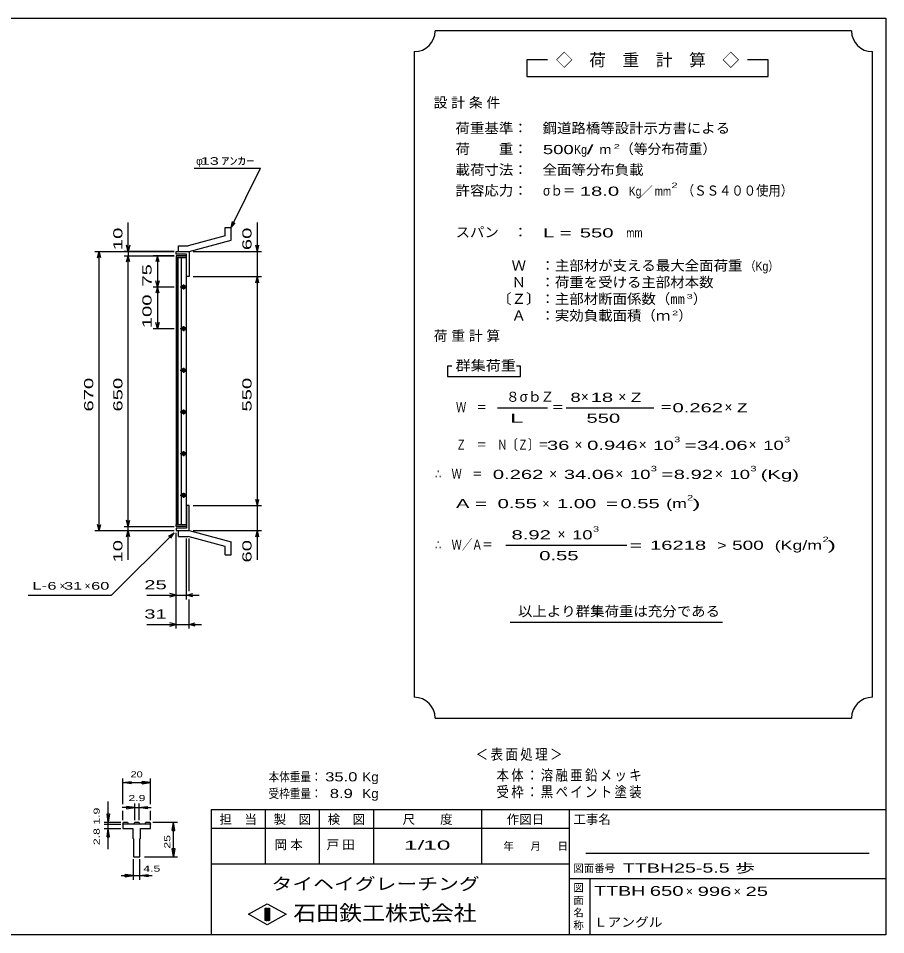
# Model space of a CAD drawing. Units: millimetres, scale not verified. Extents: x -1820 to 1731, y -1282 to 1054.
# Drawn here: x -352 to 1731, y -1146 to 1054 of the extents above; entities that cross this region are included whole.
import ezdxf
from ezdxf.enums import TextEntityAlignment as Align

# ---------------------------------------------------------------- set-up
doc = ezdxf.new("R2010")
doc.units = ezdxf.units.MM
doc.header["$LTSCALE"] = 10
for name, color, linetype, lineweight in [('0_2', 150, 'Continuous', 25), ('16', 3, 'Continuous', 25), ('19', 6, 'Continuous', 25), ('22', 2, 'Continuous', 25), ('32', 4, 'Continuous', 25)]:
    doc.layers.add(name, color=color, linetype=linetype, lineweight=lineweight)
doc.styles.add('ベクトル', font='')
doc.styles.get('ベクトル').set_extended_font_data('ベクトル')

msp = doc.modelspace()

# ---------------------------------------------------------------- linework, layer by layer
at = {"layer": '0_2'}
for p, q in [((-1729, 1053.5), (1731, 1053.5)), ((1731, 1053.5), (1731, -1146.5)), ((1731, -846.5), (111, -846.5)), ((111, -846.5), (111, -1146.5)), ((241, -846.5), (241, -976.5)), ((371, -976.5), (371, -846.5)), ((501, -846.5), (501, -976.5)), ((761, -976.5), (761, -846.5)), ((971, -846.5), (971, -1146.5)), ((971, -891.5), (111, -891.5)), ((1691, -951.5), (1011, -951.5)), ((111, -976.5), (971, -976.5)), ((971, -1011.5), (1731, -1011.5)), ((1021, -1146.5), (1021, -1011.5)), ((201, -1097.5), (246, -1072.5)), ((246, -1072.5), (291, -1097.5)), ((246, -1122.5), (201, -1097.5)), ((241, -1082.5), (251, -1082.5)), ((241, -1112.5), (241, -1082.5)), ((241, -1082.5), (243, -1082.5)), ((243, -1082.5), (243, -1112.5)), ((245, -1112.5), (245, -1082.5)), ((245, -1082.5), (247, -1082.5)), ((291, -1097.5), (246, -1122.5)), ((247, -1082.5), (247, -1112.5)), ((249, -1112.5), (249, -1082.5)), ((249, -1082.5), (251, -1082.5)), ((251, -1082.5), (251, -1112.5)), ((251, -1082.5), (251, -1112.5)), ((251, -1112.5), (241, -1112.5)), ((243, -1112.5), (245, -1112.5)), ((247, -1112.5), (249, -1112.5)), ((1731, -1146.5), (-1729, -1146.5))]:
    msp.add_line(p, q, dxfattribs=at)
at = {"layer": '16'}
for p, q in [((52, 483.5), (27, 483.5)), ((27, 483.5), (27, 479)), ((27, 479), (52, 479)), ((27, 479), (27, -162)), ((52, 479), (27, 479)), ((28.5, 479), (28.5, -162)), ((31.5, -162), (31.5, 479)), ((39, 479), (39, -162)), ((52, 479), (52, 483.5)), ((52, -162), (52, 479)), ((37, 408.5), (53, 408.5)), ((47, 411.5), (43, 411.5)), ((43, 405.5), (47, 405.5)), ((45, 414.5), (45, 402.5)), ((37, 308.5), (53, 308.5)), ((47, 311.5), (43, 311.5)), ((45, 314.5), (45, 302.5)), ((43, 305.5), (47, 305.5)), ((37, 208.5), (53, 208.5)), ((47, 211.5), (43, 211.5)), ((43, 205.5), (47, 205.5)), ((45, 214.5), (45, 202.5)), ((47, 111.5), (43, 111.5)), ((45, 114.5), (45, 102.5)), ((37, 108.5), (53, 108.5)), ((43, 105.5), (47, 105.5)), ((37, 8.5), (53, 8.5)), ((47, 11.5), (43, 11.5)), ((43, 5.5), (47, 5.5)), ((45, 14.5), (45, 2.5)), ((45, -85.5), (45, -97.5)), ((37, -91.5), (53, -91.5)), ((47, -88.5), (43, -88.5)), ((43, -94.5), (47, -94.5)), ((27, -162), (52, -162)), ((27, -166.5), (27, -162)), ((27, -162), (52, -162)), ((52, -166.5), (27, -166.5)), ((52, -162), (52, -166.5))]:
    msp.add_line(p, q, dxfattribs=at)
for centre, radius, start, end in [((43, 408.5), 3, 90, 270), ((45, 408.5), 4, 46.6, 133.4), ((45, 408.5), 4, 226.6, 313.4), ((47, 408.5), 3, 270, 90), ((43, 308.5), 3, 90, 270), ((45, 308.5), 4, 46.6, 133.4), ((47, 308.5), 3, 270, 90), ((45, 308.5), 4, 226.6, 313.4), ((43, 208.5), 3, 90, 270), ((45, 208.5), 4, 46.6, 133.4), ((45, 208.5), 4, 226.6, 313.4), ((47, 208.5), 3, 270, 90), ((43, 108.5), 3, 90, 270), ((45, 108.5), 4, 46.6, 133.4), ((47, 108.5), 3, 270, 90), ((45, 108.5), 4, 226.6, 313.4), ((43, 8.5), 3, 90, 270), ((45, 8.5), 4, 46.6, 133.4), ((45, 8.5), 4, 226.6, 313.4), ((47, 8.5), 3, 270, 90), ((45, -91.5), 4, 46.6, 133.4), ((43, -91.5), 3, 90, 270), ((45, -91.5), 4, 226.6, 313.4), ((47, -91.5), 3, 270, 90)]:
    msp.add_arc(centre, radius, start, end, dxfattribs=at)
at = {"layer": '19'}
for p, q in [((145, 551.5), (159, 551.5)), ((145, 531.5), (145, 551.5)), ((159, 520.5), (159, 551.5)), ((145, 531.5), (56, 507.5)), ((33, 507.5), (56, 507.5)), ((33, 493.5), (33, 507.5)), ((58, 493.5), (159, 520.5)), ((27, 487.5), (27, 493.5)), ((27, 493.5), (57, 493.5)), ((52, 487.5), (27, 487.5)), ((33, 493.5), (58, 493.5)), ((52, 433.5), (52, 487.5)), ((57, 493.5), (58, 492.5)), ((58, 492.5), (58, 433.5)), ((58, 433.5), (52, 433.5)), ((58, -116.5), (52, -116.5)), ((52, -116.5), (52, -170.5)), ((58, -175.5), (58, -116.5)), ((27, -170.5), (27, -176.5)), ((52, -170.5), (27, -170.5)), ((57, -176.5), (58, -175.5)), ((27, -176.5), (57, -176.5)), ((33, -176.5), (58, -176.5)), ((33, -190.5), (33, -176.5)), ((33, -190.5), (56, -190.5)), ((145, -214.5), (56, -190.5)), ((58, -176.5), (159, -203.5)), ((145, -234.5), (145, -214.5)), ((159, -234.5), (159, -203.5)), ((145, -234.5), (159, -234.5))]:
    msp.add_line(p, q, dxfattribs=at)
at = {"layer": '22', "color": 4}
for p, q in [((1649, 1023.5), (649, 1023.5)), ((599, 973.5), (599, -576.5)), ((1699, -576.5), (1699, 973.5)), ((919, 953.5), (869, 953.5)), ((869, 953.5), (869, 913.5)), ((1449, 953.5), (1399, 953.5)), ((1449, 913.5), (1449, 953.5)), ((869, 913.5), (1449, 913.5)), ((70, 693.5), (230, 693.5)), ((159, 551.5), (230, 693.5)), ((-88, 493.5), (-88, 563.5)), ((159, 551.5), (162, 566.1)), ((159, 551.5), (169, 562.5)), ((222, 493.5), (222, 563.5)), ((-88, 493.5), (-92, 508.5)), ((-84, 508.5), (-88, 493.5)), ((222, 493.5), (218, 508.5)), ((222, 493.5), (226, 508.5)), ((-168, 493.5), (22, 493.5)), ((-162, 478.5), (-158, 493.5)), ((-154, 478.5), (-158, 493.5)), ((-158, -176.5), (-158, 493.5)), ((22, 493.5), (-98, 493.5)), ((-88, 493.5), (-88, 483.5)), ((68, 493.5), (232, 493.5)), ((222, 433.5), (222, 493.5)), ((-98, 483.5), (22, 483.5)), ((-92, 468.5), (-88, 483.5)), ((-84, 468.5), (-88, 483.5)), ((-88, -166.5), (-88, 483.5)), ((22, 483.5), (-28, 483.5)), ((-18, 483.5), (-22, 468.5)), ((-14, 468.5), (-18, 483.5)), ((-18, 483.5), (-18, 408.5)), ((-18, 408.5), (-22, 423.5)), ((-14, 423.5), (-18, 408.5)), ((68, 433.5), (232, 433.5)), ((218, 418.5), (222, 433.5)), ((226, 418.5), (222, 433.5)), ((222, -116.5), (222, 433.5)), ((-28, 408.5), (22, 408.5)), ((-18, 408.5), (-22, 393.5)), ((-14, 393.5), (-18, 408.5)), ((-18, 408.5), (-18, 308.5)), ((-28, 308.5), (22, 308.5)), ((-18, 308.5), (-22, 323.5)), ((-14, 323.5), (-18, 308.5)), ((689, 218.5), (679, 218.5)), ((679, 218.5), (679, 193.5)), ((854, 218.5), (844, 218.5)), ((854, 193.5), (854, 218.5)), ((679, 193.5), (854, 193.5)), ((799, 118.5), (919, 118.5)), ((964, 118.5), (1174, 118.5)), ((222, -116.5), (218, -101.5)), ((222, -116.5), (226, -101.5)), ((68, -116.5), (232, -116.5)), ((222, -176.5), (222, -116.5)), ((-88, -166.5), (-92, -151.5)), ((-88, -166.5), (-84, -151.5)), ((-158, -176.5), (-162, -161.5)), ((-158, -176.5), (-154, -161.5)), ((-98, -166.5), (22, -166.5)), ((-88, -176.5), (-88, -166.5)), ((-168, -176.5), (22, -176.5)), ((-128, -331.5), (22, -181.5)), ((-98, -176.5), (22, -176.5)), ((-92, -191.5), (-88, -176.5)), ((-84, -191.5), (-88, -176.5)), ((-88, -246.5), (-88, -176.5)), ((9, -189.5), (22, -181.5)), ((14, -194.5), (22, -181.5)), ((27, -341.5), (27, -181.5)), ((27, -411.5), (27, -181.5)), ((52, -341.5), (52, -195.5)), ((58, -321.5), (58, -195.5)), ((68, -176.5), (232, -176.5)), ((218, -191.5), (222, -176.5)), ((226, -191.5), (222, -176.5)), ((222, -246.5), (222, -176.5)), ((819, -211.5), (1109, -211.5)), ((27, -331.5), (12, -327.5)), ((52, -331.5), (67, -327.5)), ((-328, -331.5), (-128, -331.5)), ((-43, -331.5), (27, -331.5)), ((12, -335.5), (27, -331.5)), ((27, -331.5), (52, -331.5)), ((67, -335.5), (52, -331.5)), ((52, -331.5), (82, -331.5)), ((58, -411.5), (58, -341.5)), ((-43, -401.5), (27, -401.5)), ((27, -401.5), (12, -397.5)), ((12, -405.5), (27, -401.5)), ((27, -401.5), (58, -401.5)), ((58, -401.5), (73, -397.5)), ((73, -405.5), (58, -401.5)), ((58, -401.5), (88, -401.5)), ((829, -396.5), (1339, -396.5)), ((649, -626.5), (1649, -626.5))]:
    msp.add_line(p, q, dxfattribs=at)
for centre, start, end in [((599, 1023.5), 270, 0), ((1699, 1023.5), 180, 270), ((599, -626.5), 0, 90), ((1699, -626.5), 90, 180)]:
    msp.add_arc(centre, 50, start, end, dxfattribs=at)
at = {"layer": '32'}
for p, q in [((-101, -833.5), (-101, -771.5)), ((-101, -781.5), (-81, -778.5)), ((-81, -784.5), (-101, -781.5)), ((-101, -781.5), (-34.33, -781.5)), ((-81, -784.5), (-81, -778.5)), ((-34.33, -781.5), (-54.33, -778.5)), ((-54.33, -784.5), (-54.33, -778.5)), ((-54.33, -784.5), (-34.33, -781.5)), ((-34.33, -833.5), (-34.33, -771.5)), ((-136, -876.5), (-136, -826.5)), ((-72.5, -871.5), (-72.5, -831.5)), ((-62.83, -831.5), (-62.83, -871.5)), ((-136, -876.5), (-139, -856.5)), ((-139, -856.5), (-133, -856.5)), ((-133, -856.5), (-136, -876.5)), ((-72.5, -841.5), (-102.5, -841.5)), ((-101, -871.5), (-101, -849.5)), ((-72.5, -841.5), (-92.5, -838.5)), ((-92.5, -838.5), (-92.5, -844.5)), ((-92.5, -844.5), (-72.5, -841.5)), ((-72.5, -841.5), (-62.83, -841.5)), ((-62.83, -841.5), (-42.83, -838.5)), ((-42.83, -844.5), (-62.83, -841.5)), ((-62.83, -841.5), (-32.83, -841.5)), ((-42.83, -838.5), (-42.83, -844.5)), ((-34.33, -871.5), (-34.33, -849.5)), ((-146, -876.5), (-106, -876.5)), ((-136, -891.5), (-136, -876.5)), ((-101, -881.5), (-99.33, -876.5)), ((-99.33, -876.5), (-89.67, -876.5)), ((-89.67, -876.5), (-88, -881.5)), ((-74.17, -881.5), (-72.5, -876.5)), ((-72.5, -876.5), (-62.83, -876.5)), ((-62.83, -876.5), (-61.17, -881.5)), ((-47.33, -881.5), (-45.67, -876.5)), ((-45.67, -876.5), (-36, -876.5)), ((-36, -876.5), (-34.33, -881.5)), ((-29.33, -876.5), (30.67, -876.5)), ((17.67, -896.5), (20.67, -876.5)), ((23.67, -896.5), (20.67, -876.5)), ((20.67, -959.83), (20.67, -876.5)), ((-146, -881.5), (-106, -881.5)), ((-146, -891.5), (-106, -891.5)), ((-139, -911.5), (-136, -891.5)), ((-133, -911.5), (-136, -891.5)), ((-136, -941.5), (-136, -891.5)), ((-101, -881.5), (-101, -891.5)), ((-34.33, -881.5), (-101, -881.5)), ((-101, -891.5), (-76.83, -891.5)), ((-76.83, -891.5), (-76.83, -914.83)), ((-58.5, -914.83), (-58.5, -891.5)), ((-58.5, -891.5), (-34.33, -891.5)), ((-34.33, -891.5), (-34.33, -881.5)), ((17.67, -896.5), (23.67, -896.5)), ((-139, -911.5), (-133, -911.5)), ((-76.83, -914.83), (-75.17, -916.5)), ((-75.17, -916.5), (-75.17, -959.83)), ((-60.17, -916.5), (-58.5, -914.83)), ((-60.17, -959.83), (-60.17, -916.5)), ((20.67, -959.83), (17.67, -939.83)), ((17.67, -939.83), (23.67, -939.83)), ((23.67, -939.83), (20.67, -959.83)), ((-75.17, -959.83), (-60.17, -959.83)), ((-75.17, -1014.83), (-75.17, -964.83)), ((-60.17, -1014.83), (-60.17, -964.83)), ((-49.33, -959.83), (30.67, -959.83)), ((-105.17, -1004.83), (-75.17, -1004.83)), ((-75.17, -1004.83), (-95.17, -1001.83)), ((-95.17, -1007.83), (-95.17, -1001.83)), ((-95.17, -1007.83), (-75.17, -1004.83)), ((-75.17, -1004.83), (-60.17, -1004.83)), ((-60.17, -1004.83), (-40.17, -1001.83)), ((-40.17, -1007.83), (-60.17, -1004.83)), ((-60.17, -1004.83), (-30.17, -1004.83)), ((-40.17, -1007.83), (-40.17, -1001.83))]:
    msp.add_line(p, q, dxfattribs=at)
msp.add_circle((-136, -881.5), 1, dxfattribs=at)

# ---------------------------------------------------------------- texts
at = {"layer": '0_2', "style": 'ベクトル'}
for s, height, p in [('担\u3000当', 21.99, (131, -869.5)), ('製\u3000図', 21.99, (261, -869.5)), ('検\u3000図', 21.99, (391, -869.5)), ('尺\u3000\u3000度', 21.99, (571, -869.5)), ('作図日', 21.99, (821, -869.5)), ('工事名', 21.99, (981, -869.5)), ('年', 18.33, (813, -934)), ('月', 18.33, (878, -934)), ('日', 18.33, (943, -934)), ('図面番号', 18.33, (981, -987)), ('図', 18.33, (981, -1034)), ('面', 18.33, (981, -1064)), ('名', 18.33, (981, -1094)), ('称', 18.33, (981, -1124))]:
    msp.add_text(s, height=height, dxfattribs=at).set_placement(p, align=Align.MIDDLE_LEFT)
at = {"layer": '0_2', "color": 222, "style": 'ベクトル'}
for s, height, width, p in [('タイヘイグレーチング', 29.33, 1.25, (256, -1024.5)), ('石田鉄工株式会社', 36.66, 1.1, (308.5, -1094.5))]:
    msp.add_text(s, height=height, dxfattribs=dict(at, width=width)).set_placement(p, align=Align.MIDDLE_LEFT)
at = {"layer": '22', "style": 'ベクトル'}
for s, height, p in [('◇\u3000荷\u3000重\u3000計\u3000算\u3000◇', 29.33, (939, 953.5)), ('（等分布荷重）', 24.19, (1093, 740)), ('φ', 18.33, (75, 711)), ('／', 21.99, (1141.5, 638.5)), ('）', 24.19, (1268, 380)), ('）', 24.19, (1233, 340)), ('８', 24.19, (819, 145)), ('σｂ', 24.19, (852, 145)), ('Ｚ', 24.19, (902, 145)), ('×', 24.19, (999, 145)), ('×', 24.19, (1089, 145)), ('×', 24.19, (1344, 120)), ('×', 24.19, (984, 30)), ('×', 24.19, (1138, 30)), ('×', 24.19, (1402, 30)), ('×', 24.19, (923, -40)), ('×', 24.19, (1082, -40)), ('×', 24.19, (1321, -40)), ('×', 21.99, (906.5, -111.5)), ('×', 24.19, (943, -185)), ('×', 18.33, (-253, -309)), ('×', 18.33, (-193, -309)), ('×', 21.99, (1251, -1042.5)), ('×', 21.99, (1366, -1042.5))]:
    msp.add_text(s, height=height, dxfattribs=at).set_placement(p, align=Align.MIDDLE_LEFT)
for s, height, width, p in [('荷重基準：\u3000', 24.19, 1.05, (698, 790)), ('鋼道路橋等設計示方書による', 24.19, 1.05, (907, 790)), ('荷\u3000\u3000重：\u3000', 24.19, 1.05, (698, 740)), ('500', 21.99, 1.5, (908, 738.5)), ('Kg', 21.99, 0.85, (983, 738.5)), ('/', 21.99, 2, (1013, 738.5)), ('2', 11, 1.8, (1078, 746)), ('m', 21.99, 1.2, (1043, 738.5)), (' 13 ', 18.33, 1.6, (75, 711)), ('ｱﾝｶｰ', 18.33, 1.6, (135, 711)), ('載荷寸法：\u3000', 24.19, 1.05, (698, 690)), ('全面等分布負載', 24.19, 1.05, (907, 690)), ('許容応力：\u3000', 24.19, 1.05, (698, 640)), ('σｂ＝', 24.19, 0.9, (908, 640)), (' 18.0', 21.99, 1.65, (983, 638.5)), ('Kg', 21.99, 0.85, (1114, 638.5)), ('mm', 21.99, 0.8, (1176.5, 638.5)), ('2', 13.2, 1.5, (1216.5, 652.5)), ('（ＳＳ４００使用）', 24.19, 0.9, (1241.5, 640)), ('スパン\u3000：\u3000', 24.19, 1.05, (698, 540)), ('L =', 21.99, 1.65, (908, 538.5)), (' 550 ', 21.99, 1.65, (983, 538.5)), ('mm', 21.99, 0.8, (1108, 538.5)), ('\u3000Ｗ\u3000：主部材が支える最大全面荷重', 24.19, 1.05, (798, 460)), ('（Kg）', 21.99, 0.85, (1393, 458.5)), ('\u3000Ｎ\u3000：荷重を受ける主部材本数', 24.19, 1.05, (798, 420)), ('〔Ｚ〕：主部材断面係数（㎜', 24.19, 1.05, (798, 380)), ('3', 11, 1.8, (1253, 386)), ('\u3000Ａ\u3000：実効負載面積（ｍ', 24.19, 1.05, (798, 340)), ('2', 11, 1.8, (1218, 346)), ('群集荷重', 24.19, 1.1, (698, 220)), ('8', 21.99, 1.5, (974, 143.5)), (' 18 ', 21.99, 1.65, (1009, 143.5)), ('Z', 21.99, 1.4, (1119, 143.5)), ('Ｗ\u3000＝', 24.19, 0.75, (699, 120)), ('＝', 24.19, 0.9, (929, 120)), ('＝', 24.19, 0.9, (1189, 120)), ('0.262', 21.99, 1.65, (1219, 118.5)), ('Z', 21.99, 1.4, (1374, 118.5)), (' 550 ', 21.99, 1.65, (999, 93.5)), ('Ｚ\u3000＝\u3000Ｎ〔Ｚ〕＝', 24.19, 0.75, (699, 30)), ('3', 13.2, 1.5, (1223, 42.5)), ('3', 13.2, 1.5, (1487, 42.5)), (' 36 ', 21.99, 1.65, (904, 28.5)), ('0.946', 21.99, 1.65, (1014, 28.5)), ('10', 21.99, 1.5, (1173, 28.5)), ('=', 21.99, 1.7, (1248, 28.5)), ('34.06', 21.99, 1.65, (1278, 28.5)), ('10', 21.99, 1.5, (1437, 28.5)), ('3', 13.2, 1.5, (1167, -27.5)), ('3', 13.2, 1.5, (1406, -27.5)), ('∴\u3000Ｗ\u3000＝', 24.19, 0.75, (649, -40)), (' 0.262', 21.99, 1.65, (774, -41.5)), ('34.06', 21.99, 1.65, (958, -41.5)), ('10', 21.99, 1.5, (1117, -41.5)), ('=', 21.99, 1.7, (1192, -41.5)), ('8.92', 21.99, 1.65, (1222, -41.5)), ('10', 21.99, 1.5, (1356, -41.5)), ('(Kg)', 21.99, 1.65, (1431, -41.5)), ('A = ', 21.99, 1.65, (699, -111.5)), ('0.55', 21.99, 1.65, (799, -111.5)), ('1.00', 21.99, 1.65, (941.5, -111.5)), ('=', 21.99, 1.7, (1059, -111.5)), ('0.55', 21.99, 1.65, (1094, -111.5)), ('(m', 21.99, 1.45, (1204, -111.5)), ('2', 13.2, 1.5, (1254, -97.5)), (')', 21.99, 2, (1266.5, -111.5)), (' 8.92', 21.99, 1.65, (819, -186.5)), ('10', 21.99, 1.5, (978, -186.5)), ('3', 13.2, 1.5, (1028, -172.5)), ('∴\u3000Ｗ／Ａ＝', 24.19, 0.75, (649, -210)), ('2', 13.2, 1.5, (1579.5, -197.5)), ('=', 21.99, 1.7, (1116.5, -211.5)), (' 16218 ', 21.99, 1.65, (1151.5, -211.5)), ('>', 21.99, 1.3, (1326.5, -211.5)), (' 500 ', 21.99, 1.55, (1349.5, -211.5)), ('(Kg/m', 21.99, 1.45, (1464.5, -211.5)), (')', 21.99, 2, (1592, -211.5)), ('0.55', 21.99, 1.65, (899, -236.5)), ('L-', 18.33, 1.6, (-318, -309)), (' 6 ', 18.33, 1.6, (-293, -309)), (' 31 ', 18.33, 1.6, (-253, -309)), (' 60 ', 18.33, 1.6, (-188, -309)), (' 25 ', 21.99, 1.65, (-63, -306.5)), (' 31 ', 21.99, 1.65, (-63, -376.5)), ('以上より群集荷重は充分である', 24.19, 1.05, (848, -370)), ('本体重量：', 21.99, 0.85, (249, -767.5)), (' 35.0', 21.99, 1.35, (374, -767.5)), ('Kg', 21.99, 1.1, (474, -767.5)), ('受枠重量：', 21.99, 0.85, (249, -807.5)), ('  8.9', 21.99, 1.35, (374, -807.5)), ('Kg', 21.99, 1.1, (474, -807.5)), ('1/', 21.99, 2, (574, -931.5)), (' 10 ', 21.99, 2, (604, -931.5)), ('TTBH25-5.5 歩          ', 21.99, 1.6, (1100, -986.5)), ('TTBH', 23.46, 1.5, (1031, -1041.5)), (' 650 ', 23.46, 1.55, (1151, -1041.5)), (' 996 ', 21.99, 1.65, (1266, -1042.5)), (' 25 ', 21.99, 1.65, (1381, -1042.5)), ('Ｌアングル', 21.99, 1.1, (1030, -1116.5))]:
    msp.add_text(s, height=height, dxfattribs=dict(at, width=width)).set_placement(p, align=Align.MIDDLE_LEFT)
at = {"layer": '22', "style": 'ベクトル', "width": 1.65}
for s, p in [(' 10 ', (-113, 483.5)), (' 60 ', (197, 483.5)), (' 75 ', (-43, 396)), (' 100 ', (-43, 296)), (' 670 ', (-183, 96)), (' 650 ', (-113, 96)), (' 550 ', (197, 96)), (' 10 ', (-113, -266.5)), (' 60 ', (197, -266.5))]:
    msp.add_text(s, height=21.99, rotation=90, dxfattribs=at).set_placement(p, align=Align.MIDDLE_LEFT)
at = {"layer": '22', "attachment_point": 4, "style": 'ベクトル'}
for s, insert, char_height in [('\\T1.28;設計条件', (645.5, 850), 24.19), ('\\T1.28;荷重計算', (645.5, 290), 24.19), ('\\T1.5;\\W2;\\~L\\~', (804, 93.5), 21.99), ('\\T1.2;\\W0.85;＜表面処理＞', (746.5, -715), 25.66), ('\\T1.19;\\W0.85;本体：溶融亜鉛メッキ', (796.5, -765), 25.66), ('\\T1.19;\\W0.85;受枠：黒ペイント塗装', (796.5, -805), 25.66), ('\\T1.25;岡本\u3000', (263.5, -931.5), 21.99), ('\\T1.25;戸田\u3000', (388.5, -931.5), 21.99)]:
    msp.add_mtext(s, dxfattribs=dict(at, insert=insert, char_height=char_height))
at = {"layer": '32', "color": 2, "style": 'ベクトル'}
for s, width, p in [('20', 1.35, (-82.67, -761.5)), ('2.9', 1.5, (-87.67, -818.5)), (' 4.5 ', 1.5, (-60.17, -987.83))]:
    msp.add_text(s, height=14.66, dxfattribs=dict(at, width=width)).set_placement(p, align=Align.MIDDLE_LEFT)
at = {"layer": '32', "color": 2, "style": 'ベクトル', "width": 1.5}
for s, p in [('2.8 1.9', (-164, -931.5)), (' 25 ', (5.67, -948.17))]:
    msp.add_text(s, height=14.66, rotation=90, dxfattribs=at).set_placement(p, align=Align.MIDDLE_LEFT)

doc.saveas('drawing.dxf')
